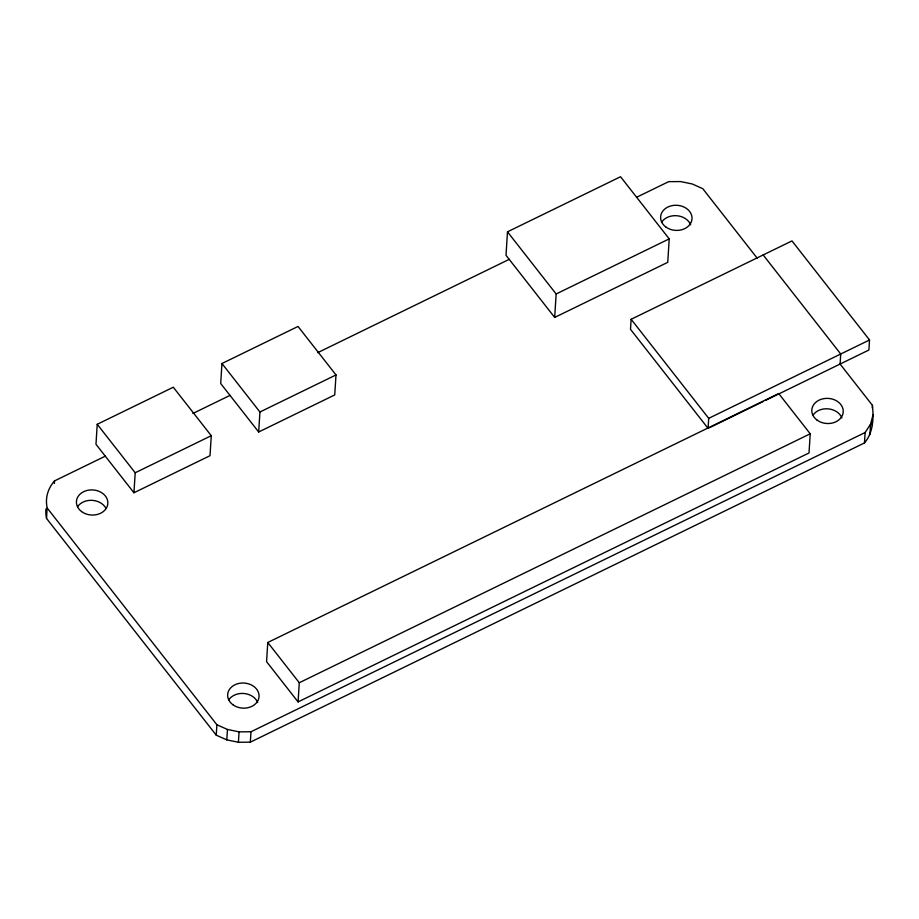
<?xml version="1.0" encoding="UTF-8"?>
<svg xmlns="http://www.w3.org/2000/svg" width="919" height="919" viewBox="0 0 919 919"><rect width="100%" height="100%" fill="white"/><g stroke="black" fill="none" stroke-linecap="round" stroke-linejoin="round"><path stroke-width="1.38" d="M763.161 254.954L840.724 354.01L840.092 364.05L872.441 405.359C873.728 418.26 873.395 432.608 864.469 442.935L250.324 742.173L238.412 742.265L226.798 739.875L216.252 735.177L46.559 518.477L47.099 507.564A45.697 36.496 3.6 0 1 54.531 480.901L105.283 456.169M54.359 483.497L54.531 480.901M97.23 424.291L95.978 444.279L133.944 492.756L210.014 455.698L211.267 435.709L173.3 387.221L97.23 424.291L135.208 472.768L133.944 492.756M221.961 363.51L220.698 383.51L258.676 431.987L334.734 394.929L335.998 374.941L298.02 326.452L221.961 363.51L259.928 411.999L258.676 431.987M216.252 735.177L216.907 724.769L47.214 508.069M226.798 739.875L227.452 729.468L216.907 724.769M238.412 742.265L239.066 731.857L227.452 729.468M250.324 742.173L250.979 731.765L865.124 432.527L870.557 424.164L873.05 414.894M267.774 642.484L266.567 661.657L298.078 701.909L809.019 452.952L810.225 433.791L778.703 393.539L267.774 642.484L299.284 682.737L298.078 701.909M507.483 231.829L506.013 255.298L554.674 317.434L667.745 262.34L669.216 238.883L620.555 176.735L507.483 231.829L556.144 293.977L554.674 317.434M631.135 319.284L630.503 329.324L708.078 428.38L708.71 418.34L631.135 319.284L791.971 240.916L869.535 339.973L868.903 350.013L765.757 400.282M864.469 442.935L865.124 432.527M869.902 434.572L870.557 424.164M872.28 407.967L872.441 405.359M192.875 413.481L230.014 395.388M317.641 352.689L509.195 259.365M636.442 197.355L668.676 181.652L680.588 181.571L692.202 183.961L702.748 188.659L757.256 258.262M135.208 472.768L211.267 435.709M259.928 411.999L335.998 374.941M556.144 293.977L669.216 238.883M708.71 418.34L869.535 339.973M709.353 427.76L763.195 401.523M299.284 682.737L810.225 433.791M239.066 731.857L250.979 731.765M46.559 518.477L46.444 517.971A45.697 36.496 3.6 0 1 45.95 508.931M872.131 421.212L872.395 425.302M661.703 222.122A15.726 12.567 3.6 0 1 677.016 215.747A15.726 12.567 3.6 0 1 690.64 224.799M77.529 506.771A15.726 12.567 3.6 0 1 92.153 500.338A15.726 12.567 3.6 0 1 105.995 508.402M228.751 699.876A15.726 12.567 3.6 0 1 244.052 693.5A15.726 12.567 3.6 0 1 257.688 702.553M812.924 415.239A15.726 12.567 3.6 0 1 828.237 408.863A15.726 12.567 3.6 0 1 841.861 417.904M665.689 226.867A15.726 12.567 3.6 0 0 691.651 220.905A15.726 12.567 3.6 0 0 671.571 205.741A15.726 12.567 3.6 0 0 665.689 226.867M81.515 511.515A15.726 12.567 3.6 0 0 107.477 505.542A15.726 12.567 3.6 0 0 87.397 490.378A15.726 12.567 3.6 0 0 81.515 511.515M232.737 704.62A15.726 12.567 3.6 0 0 258.698 698.647A15.726 12.567 3.6 0 0 238.618 683.495A15.726 12.567 3.6 0 0 232.737 704.62M816.911 419.983A15.726 12.567 3.6 0 0 842.872 414.009A15.726 12.567 3.6 0 0 822.792 398.846A15.726 12.567 3.6 0 0 816.911 419.983"/></g></svg>
